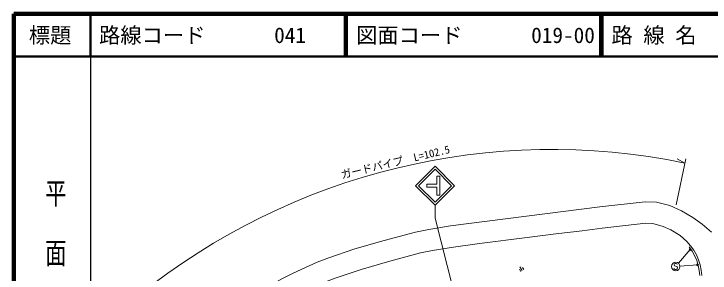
# Model space of a CAD drawing. Units: millimetres at full size, sheet at 1:1000; details may follow other scales. Extents: x 40000 to 680000, y 20000 to 380000.
# Drawn here: x 40000 to 203549, y 319184 to 380000 of the extents above; entities that cross this region are included whole.
import ezdxf
from ezdxf.enums import TextEntityAlignment as Align

# ---------------------------------------------------------------- set-up
doc = ezdxf.new("R2010")
doc.units = ezdxf.units.MM
doc.header["$LTSCALE"] = 1000
doc.header["$PDMODE"] = 32
doc.header["$PDSIZE"] = 500
for name, color, linetype, lineweight in [('M-BGD', 7, 'Continuous', 13), ('M-STR-HTXT', 7, 'Continuous', 13), ('M-STR-STRC', 7, 'Continuous', 13), ('M-TTL', 2, 'Continuous', 140), ('M-TTL-BAND', 7, 'Continuous', 25), ('M-TTL-LINE', 7, 'Continuous', 50)]:
    doc.layers.add(name, color=color, linetype=linetype, lineweight=lineweight)
doc.layers.add('M-TTL-TXT', color=7, linetype='Continuous')
doc.styles.add('@ＭＳ ゴシック', font='')
doc.styles.add('ＭＳ ゴシック', font='')
doc.styles.get('@ＭＳ ゴシック').set_extended_font_data('@MS Gothic')
doc.styles.get('ＭＳ ゴシック').set_extended_font_data('MS Gothic')

msp = doc.modelspace()

# ---------------------------------------------------------------- linework, layer by layer
at = {"layer": 'M-BGD'}
for p, q in [((199695, 324566), (198979, 325594)), ((199315, 324325), (198610, 325337)), ((199924, 323267), (199315, 324325)), ((200327, 323469), (199695, 324566)), ((200401, 322162), (199924, 323267)), ((200823, 322319), (200327, 323469)), ((201205, 321104), (200823, 322319)), ((158892, 320640), (159422, 319791)), ((200768, 320992), (200401, 322162)), ((201006, 319802), (200768, 320992)), ((201450, 319878), (201205, 321104)), ((158765, 320089), (159082, 319580)), ((159443, 320512), (159761, 320003)), ((201180, 318597), (201006, 319802)), ((201628, 318645), (201450, 319878))]:
    msp.add_line(p, q, dxfattribs=at)
for points in [[(203869, 328768), (201705, 330655), (199532, 332224), (196873, 333790), (194070, 335004), (190940, 335824), (188301, 335919), (177619, 334714), (142549, 330234), (137479, 329440), (134367, 328802), (126987, 326805), (120114, 324832), (113738, 322674), (111257, 321713), (105572, 319173), (102970, 317798), (96029, 313906), (89089, 309678)], [(198979, 325594), (198089, 326618), (196549, 327966), (194321, 329344), (192499, 330150), (190129, 330850), (188492, 330908), (178216, 329750), (173525, 329115), (167302, 328394), (160600, 327510), (149406, 326111), (143253, 325283), (138369, 324518), (135523, 323935), (128330, 321989), (121606, 320058), (115444, 317973), (113181, 317096), (107763, 314676), (105362, 313406), (98554, 309589), (91691, 305408)]]:
    msp.add_lwpolyline(points, dxfattribs=at)
at = {"layer": 'M-STR-HTXT'}
for p, q in [((195611, 335217), (197822, 345993)), ((197621, 345013), (195782, 346003)), ((145650, 305589), (138944, 332097)), ((198890, 324704), (196124, 321493)), ((200610, 321099), (196477, 320804))]:
    msp.add_line(p, q, dxfattribs=at)
for centre, radius in [((198890, 324704), 150), ((198890, 324704), 120), ((198890, 324704), 90), ((198890, 324704), 60), ((198890, 324704), 30), ((198890, 324704), 20), ((200610, 321099), 150), ((200610, 321099), 120), ((200610, 321099), 90), ((200610, 321099), 60), ((200610, 321099), 30), ((200610, 321099), 20)]:
    msp.add_circle(centre, radius, dxfattribs=at)
msp.add_arc((166459, 193178), 155000, 78.40199, 128.8401, dxfattribs=at)
for p in [(198890, 324704), (200610, 321099)]:
    msp.add_point(p, dxfattribs=at)
at = {"layer": 'M-STR-STRC'}
for p, q in [((134348, 339694), (138945, 344289)), ((135055, 339694), (138945, 343582)), ((138945, 344289), (143540, 339692)), ((138945, 343582), (142833, 339692)), ((139361, 340043), (139362, 341893)), ((140062, 341893), (139362, 341893)), ((140061, 337493), (140062, 341893)), ((138943, 335097), (134348, 339694)), ((138943, 335804), (135055, 339694)), ((137011, 339344), (137011, 340044)), ((139361, 340043), (137011, 340044)), ((139361, 339343), (137011, 339344)), ((142833, 339692), (138943, 335804)), ((143540, 339692), (138943, 335097)), ((139361, 337493), (139361, 339343)), ((140061, 337493), (139361, 337493)), ((138943, 335097), (138944, 332097)), ((195196, 321368), (195105, 321186)), ((195105, 321186), (195105, 321095)), ((195105, 321095), (195196, 320914)), ((195377, 321459), (195196, 321368)), ((195196, 320914), (195741, 320732)), ((195559, 321459), (195377, 321459)), ((195741, 321368), (195559, 321459)), ((195832, 321186), (195741, 321368)), ((195741, 320732), (195832, 320641)), ((195832, 320641), (195923, 320459)), ((195105, 320186), (195014, 320368)), ((195196, 320095), (195105, 320186)), ((195377, 320004), (195196, 320095)), ((195559, 320004), (195377, 320004)), ((195741, 320095), (195559, 320004)), ((195832, 320186), (195741, 320095)), ((195923, 320368), (195832, 320186)), ((195923, 320459), (195923, 320368))]:
    msp.add_line(p, q, dxfattribs=at)
msp.add_circle((195468, 320732), 1000, dxfattribs=at)
at = {"layer": 'M-TTL'}
for p, q in [((40000, 380000), (40000, 20000)), ((680000, 380000), (40000, 380000))]:
    msp.add_line(p, q, dxfattribs=at)
at = {"layer": 'M-TTL-BAND'}
msp.add_line((58000, 370000), (58000, 20000), dxfattribs=at)
at = {"layer": 'M-TTL-LINE'}
for p, q in [((58000, 380000), (58000, 370000)), ((117750, 380000), (117750, 370000)), ((118250, 380000), (118250, 370000)), ((177750, 380000), (177750, 370000)), ((178250, 380000), (178250, 370000)), ((40000, 370000), (680000, 370000))]:
    msp.add_line(p, q, dxfattribs=at)

# ---------------------------------------------------------------- texts
at = {"layer": 'M-STR-HTXT', "style": 'ＭＳ ゴシック'}
msp.add_text('ガードパイプ\u3000L=102.5', height=1833, rotation=13.413, dxfattribs=at).set_placement((129957, 343819), align=Align.BOTTOM_CENTER)
at = {"layer": 'M-TTL-BAND', "style": '@ＭＳ ゴシック', "width": 1.4}
msp.add_text('平  面  図', height=3666, rotation=270, dxfattribs=at).set_placement((49777, 306475), align=Align.MIDDLE_RIGHT)
at = {"layer": 'M-TTL-TXT', "style": 'ＭＳ ゴシック'}
msp.add_text('標題', height=3666, dxfattribs=at).set_placement((48500, 375000), align=Align.MIDDLE_CENTER)
for s, p in [('路線コード', (60000, 375000)), ('041', (101142, 375000)), ('図面コード', (120380, 375000)), ('019-00', (161521, 375000)), ('路 線 名', (180380, 375000))]:
    msp.add_text(s, height=3666, dxfattribs=at).set_placement(p, align=Align.MIDDLE_LEFT)

doc.saveas('drawing.dxf')
